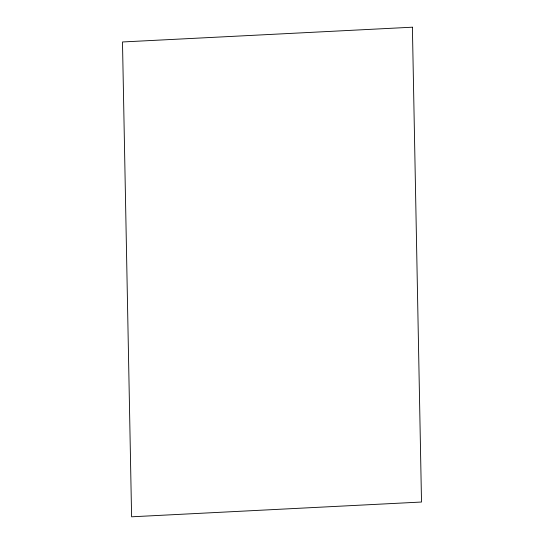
<?xml version="1.0" encoding="UTF-8"?>
<svg xmlns="http://www.w3.org/2000/svg" width="544" height="544" viewBox="0 0 544 544"><rect width="100%" height="100%" fill="white"/><g stroke="black" fill="none" stroke-linecap="round" stroke-linejoin="round"><path stroke-width="0.82" d="M412.4 27.2L122.488 41.97L131.6 516.8L421.512 502.03L412.4 27.2"/></g></svg>
